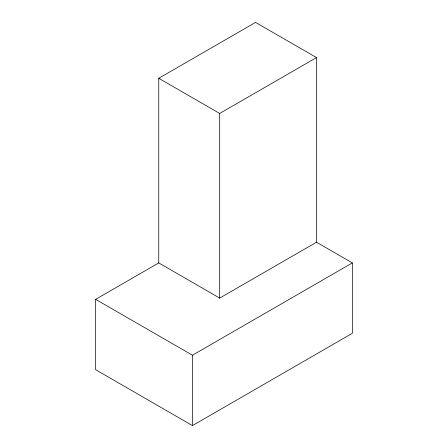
<?xml version="1.0" encoding="UTF-8"?>
<svg xmlns="http://www.w3.org/2000/svg" width="448" height="448" viewBox="0 0 448 448"><rect width="100%" height="100%" fill="white"/><g stroke="black" fill="none" stroke-linecap="round" stroke-linejoin="round"><path stroke-width="0.67" d="M158.754 262.914L158.754 78.282L255.55 22.4L316.495 57.585L316.495 242.217L219.699 298.099L158.754 262.914L95.654 299.342L95.654 369.718L192.45 425.6L352.346 333.29L352.346 262.914L316.495 242.217M158.754 78.282L219.699 113.473L316.495 57.585M95.654 299.342L192.45 355.225L352.346 262.914M219.699 113.473L219.699 298.099M192.45 355.225L192.45 425.6"/></g></svg>
